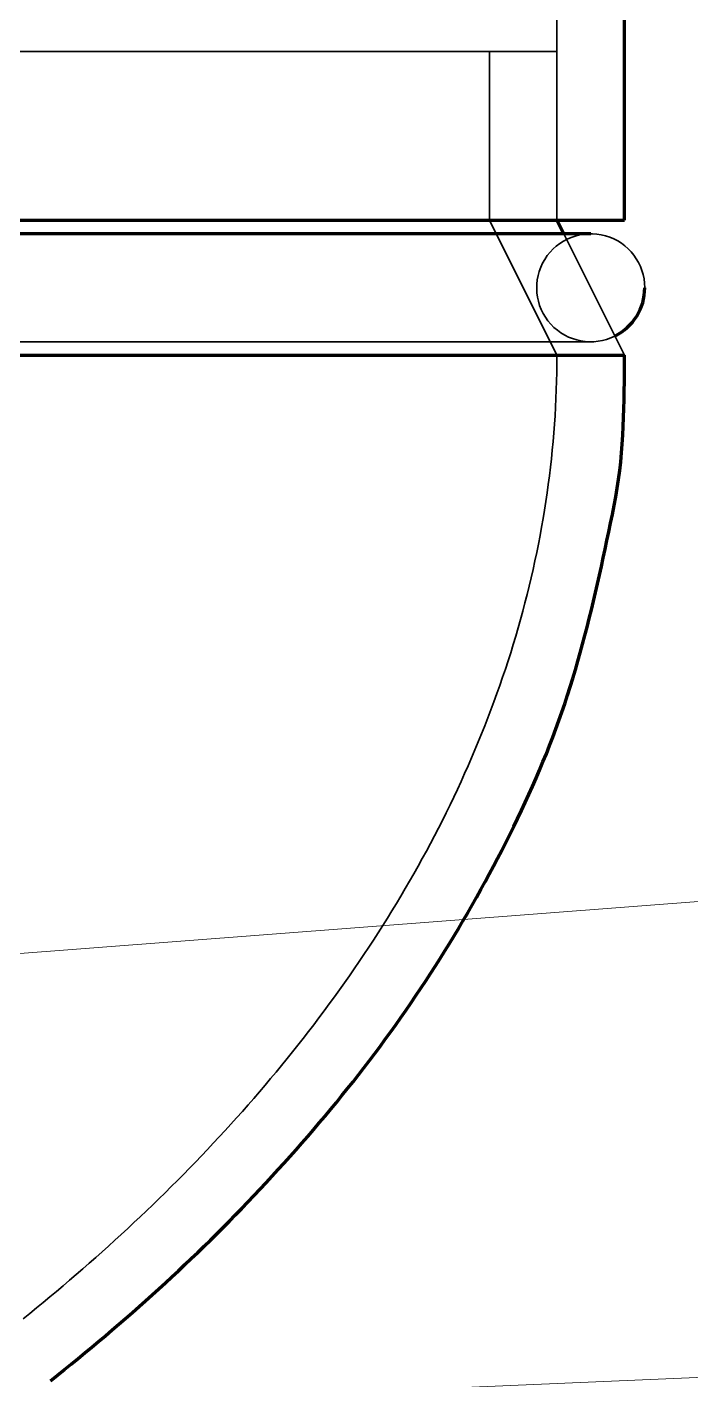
# Model space of a CAD drawing. Header units: millimetres. Extents: x 0 to 2382, y 0 to 420.
# Drawn here: x 174.8 to 179.47, y 221.34 to 230.86 of the extents above; entities that cross this region are included whole.
import ezdxf

# ---------------------------------------------------------------- set-up
doc = ezdxf.new("R2010")
doc.units = ezdxf.units.MM
doc.linetypes.add('IRAM-E-TRAZOS', pattern=[5, 4, -1])
for name, color, linetype, lineweight in [('01-VISIBLE', 7, 'CONTINUOUS', 70), ('02-OCULTA', 4, 'IRAM-E-TRAZOS', 35), ('08-FINA', 5, 'CONTINUOUS', 18)]:
    doc.layers.add(name, color=color, linetype=linetype, lineweight=lineweight)

msp = doc.modelspace()

# ---------------------------------------------------------------- linework, layer by layer
at = {"layer": '01-VISIBLE'}
for p, q in [((179, 229.5), (179, 232.4125)), ((178.5725, 229.405), (178.525, 229.5))]:
    msp.add_line(p, q, dxfattribs=at)
for points in [[(174.71, 229.5), (174.8075, 229.5), (174.905, 229.5), (175.0025, 229.5), (175.1, 229.5), (175.1975, 229.5), (175.295, 229.5), (175.3925, 229.5), (175.49, 229.5), (175.5875, 229.5), (175.685, 229.5), (175.7825, 229.5), (175.88, 229.5), (175.9775, 229.5), (176.075, 229.5), (176.1725, 229.5), (176.27, 229.5), (176.3675, 229.5), (176.465, 229.5), (176.5625, 229.5), (176.66, 229.5), (176.7575, 229.5), (176.855, 229.5), (176.9525, 229.5), (177.05, 229.5), (177.1475, 229.5), (177.245, 229.5), (177.3425, 229.5), (177.44, 229.5), (177.5375, 229.5), (177.635, 229.5), (177.7325, 229.5), (177.83, 229.5), (177.9275, 229.5), (178.025, 229.5), (178.1225, 229.5), (178.22, 229.5), (178.3175, 229.5), (178.415, 229.5), (178.5125, 229.5), (178.61, 229.5), (178.7075, 229.5), (178.805, 229.5), (178.9025, 229.5), (179, 229.5)], [(178.7625, 229.405), (178.6662, 229.405), (178.5699, 229.405), (178.4736, 229.405), (178.3773, 229.405), (178.281, 229.405), (178.1847, 229.405), (178.0884, 229.405), (177.9921, 229.405), (177.8958, 229.405), (177.7994, 229.405), (177.7031, 229.405), (177.6068, 229.405), (177.5105, 229.405), (177.4142, 229.405), (177.3179, 229.405), (177.2216, 229.405), (177.1252, 229.405), (177.0289, 229.405), (176.9326, 229.405), (176.8363, 229.405), (176.74, 229.405), (176.6437, 229.405), (176.5473, 229.405), (176.451, 229.405), (176.3547, 229.405), (176.2584, 229.405), (176.1621, 229.405), (176.0658, 229.405), (175.9694, 229.405), (175.8731, 229.405), (175.7768, 229.405), (175.6805, 229.405), (175.5842, 229.405), (175.4879, 229.405), (175.3916, 229.405), (175.2953, 229.405), (175.1989, 229.405), (175.1026, 229.405), (175.0063, 229.405), (174.91, 229.405), (174.8137, 229.405), (174.7174, 229.405)], [(178.7625, 229.405), (178.7309, 229.405), (178.6992, 229.405), (178.6675, 229.405), (178.6358, 229.405), (178.6042, 229.405), (178.5725, 229.405)], [(174.71, 228.55), (174.8075, 228.55), (174.905, 228.55), (175.0025, 228.55), (175.1, 228.55), (175.1975, 228.55), (175.295, 228.55), (175.3925, 228.55), (175.49, 228.55), (175.5875, 228.55), (175.685, 228.55), (175.7825, 228.55), (175.88, 228.55), (175.9775, 228.55), (176.075, 228.55), (176.1725, 228.55), (176.27, 228.55), (176.3675, 228.55), (176.465, 228.55), (176.5625, 228.55), (176.66, 228.55), (176.7575, 228.55), (176.855, 228.55), (176.9525, 228.55), (177.05, 228.55), (177.1475, 228.55), (177.245, 228.55), (177.3425, 228.55), (177.44, 228.55), (177.5375, 228.55), (177.635, 228.55), (177.7325, 228.55), (177.83, 228.55), (177.9275, 228.55), (178.025, 228.55), (178.1225, 228.55), (178.22, 228.55), (178.3175, 228.55), (178.415, 228.55), (178.5125, 228.55), (178.61, 228.55), (178.7075, 228.55), (178.805, 228.55), (178.9025, 228.55), (179, 228.55)], [(174.9647, 221.3377), (175.0136, 221.3765), (175.0624, 221.4156), (175.111, 221.4548), (175.1594, 221.4943), (175.2076, 221.5339), (175.2557, 221.5738), (175.3036, 221.6138), (175.3514, 221.6541), (175.3989, 221.6946), (175.4463, 221.7353), (175.4935, 221.7762), (175.5405, 221.8173), (175.5874, 221.8587), (175.634, 221.9002), (175.6805, 221.942), (175.7267, 221.9839), (175.7728, 222.0261), (175.8187, 222.0685), (175.8643, 222.1111), (175.9098, 222.154), (175.9551, 222.197), (176.0001, 222.2403), (176.045, 222.2837), (176.0896, 222.3274), (176.134, 222.3713), (176.1783, 222.4154), (176.2223, 222.4598), (176.266, 222.5043), (176.3096, 222.5491), (176.3529, 222.5941), (176.396, 222.6393), (176.4389, 222.6847), (176.4816, 222.7303), (176.524, 222.7761), (176.5662, 222.8222), (176.6081, 222.8685), (176.6498, 222.915), (176.6913, 222.9617), (176.7325, 223.0086), (176.7735, 223.0558), (176.8142, 223.1031), (176.8547, 223.1507), (176.8949, 223.1985), (176.9348, 223.2466), (176.9745, 223.2948), (177.0138, 223.3433), (177.0529, 223.392), (177.0918, 223.4409), (177.1303, 223.4901), (177.1685, 223.5395), (177.2065, 223.5891), (177.2441, 223.6389), (177.2815, 223.689), (177.3185, 223.7393), (177.3552, 223.7899), (177.3916, 223.8406), (177.4276, 223.8916), (177.4634, 223.9428), (177.4988, 223.9943), (177.5339, 224.046), (177.5686, 224.0979), (177.603, 224.15), (177.6371, 224.2024), (177.6708, 224.2549), (177.7042, 224.3077), (177.7373, 224.3607), (177.77, 224.4139), (177.8024, 224.4673), (177.8345, 224.5209), (177.8662, 224.5747), (177.8976, 224.6287), (177.9287, 224.6829), (177.9595, 224.7372), (177.9899, 224.7918), (178.02, 224.8465), (178.0497, 224.9014), (178.0791, 224.9565), (178.1082, 225.0118), (178.137, 225.0673), (178.1654, 225.1229), (178.1934, 225.1787), (178.2211, 225.2347), (178.2484, 225.2909), (178.2753, 225.3473), (178.3017, 225.4039), (178.3277, 225.4606), (178.3533, 225.5176), (178.3783, 225.5749), (178.4029, 225.6323), (178.4269, 225.6899), (178.4505, 225.7478), (178.4734, 225.8059), (178.4959, 225.8642), (178.5177, 225.9227), (178.539, 225.9814), (178.5598, 226.0403), (178.5799, 226.0994), (178.5995, 226.1587), (178.6185, 226.2182), (178.6369, 226.2779), (178.6548, 226.3378), (178.6721, 226.3978), (178.689, 226.4579), (178.7054, 226.5182), (178.7215, 226.5786), (178.7371, 226.639), (178.7524, 226.6996), (178.7673, 226.7602), (178.7819, 226.821), (178.7963, 226.8818), (178.8103, 226.9426), (178.8241, 227.0035), (178.8376, 227.0645), (178.8509, 227.1255), (178.864, 227.1866), (178.8769, 227.2477), (178.8896, 227.3089), (178.9022, 227.3701), (178.9146, 227.4313), (178.9266, 227.4926), (178.9381, 227.554), (178.9487, 227.6155), (178.9582, 227.6773), (178.9664, 227.7392), (178.9734, 227.8012), (178.9792, 227.8634), (178.984, 227.9257), (178.9879, 227.9881), (178.9911, 228.0504), (178.9936, 228.1128), (178.9956, 228.1753), (178.9971, 228.2377), (178.9982, 228.3002), (178.9991, 228.3626), (178.9996, 228.4251), (178.9999, 228.4875), (179, 228.55)]]:
    msp.add_lwpolyline(points, dxfattribs=at)
msp.add_arc((178.7625, 229.025), 0.38, -63.43495, 0, dxfattribs=at)
at = {"layer": '02-OCULTA'}
for p, q in [((178.525, 229.5), (178.525, 297.5)), ((178.05, 230.6875), (178.05, 229.5)), ((178.525, 229.5), (178.525, 230.6875)), ((178.05, 229.5), (178.525, 228.55)), ((179, 228.55), (178.5725, 229.405))]:
    msp.add_line(p, q, dxfattribs=at)
for points in [[(178.05, 230.6875), (177.9573, 230.6875), (177.8645, 230.6875), (177.7718, 230.6875), (177.679, 230.6875), (177.5863, 230.6875), (177.4935, 230.6875), (177.4008, 230.6875), (177.308, 230.6875), (177.2153, 230.6875), (177.1225, 230.6875), (177.0298, 230.6875), (176.937, 230.6875), (176.8443, 230.6875), (176.7515, 230.6875), (176.6588, 230.6875), (176.566, 230.6875), (176.4733, 230.6875), (176.3805, 230.6875), (176.2878, 230.6875), (176.195, 230.6875), (176.1023, 230.6875), (176.0095, 230.6875), (175.9168, 230.6875), (175.824, 230.6875), (175.7313, 230.6875), (175.6385, 230.6875), (175.5458, 230.6875), (175.453, 230.6875), (175.3603, 230.6875), (175.2675, 230.6875), (175.1748, 230.6875), (175.082, 230.6875), (174.9893, 230.6875), (174.8965, 230.6875), (174.8038, 230.6875), (174.711, 230.6875)], [(174.711, 230.6875), (174.8038, 230.6875), (174.8965, 230.6875), (174.9893, 230.6875), (175.082, 230.6875), (175.1748, 230.6875), (175.2675, 230.6875), (175.3603, 230.6875), (175.453, 230.6875), (175.5458, 230.6875), (175.6385, 230.6875), (175.7313, 230.6875), (175.824, 230.6875), (175.9168, 230.6875), (176.0095, 230.6875), (176.1023, 230.6875), (176.195, 230.6875), (176.2878, 230.6875), (176.3805, 230.6875), (176.4733, 230.6875), (176.566, 230.6875), (176.6588, 230.6875), (176.7515, 230.6875), (176.8443, 230.6875), (176.937, 230.6875), (177.0298, 230.6875), (177.1225, 230.6875), (177.2153, 230.6875), (177.308, 230.6875), (177.4008, 230.6875), (177.4935, 230.6875), (177.5863, 230.6875), (177.679, 230.6875), (177.7718, 230.6875), (177.8645, 230.6875), (177.9573, 230.6875), (178.05, 230.6875)], [(178.525, 230.6875), (178.4299, 230.6875), (178.3348, 230.6875), (178.2396, 230.6875), (178.1445, 230.6875), (178.0494, 230.6875), (177.9543, 230.6875), (177.8591, 230.6875), (177.764, 230.6875), (177.6689, 230.6875), (177.5738, 230.6875), (177.4786, 230.6875), (177.3835, 230.6875), (177.2884, 230.6875), (177.1933, 230.6875), (177.0981, 230.6875), (177.003, 230.6875), (176.9079, 230.6875), (176.8128, 230.6875), (176.7176, 230.6875), (176.6225, 230.6875), (176.5274, 230.6875), (176.4323, 230.6875), (176.3371, 230.6875), (176.242, 230.6875), (176.1469, 230.6875), (176.0518, 230.6875), (175.9566, 230.6875), (175.8615, 230.6875), (175.7664, 230.6875), (175.6713, 230.6875), (175.5761, 230.6875), (175.481, 230.6875), (175.3859, 230.6875), (175.2908, 230.6875), (175.1956, 230.6875), (175.1005, 230.6875), (175.0054, 230.6875), (174.9103, 230.6875), (174.8151, 230.6875), (174.72, 230.6875)], [(174.72, 230.6875), (174.8151, 230.6875), (174.9103, 230.6875), (175.0054, 230.6875), (175.1005, 230.6875), (175.1956, 230.6875), (175.2908, 230.6875), (175.3859, 230.6875), (175.481, 230.6875), (175.5761, 230.6875), (175.6713, 230.6875), (175.7664, 230.6875), (175.8615, 230.6875), (175.9566, 230.6875), (176.0518, 230.6875), (176.1469, 230.6875), (176.242, 230.6875), (176.3371, 230.6875), (176.4323, 230.6875), (176.5274, 230.6875), (176.6225, 230.6875), (176.7176, 230.6875), (176.8128, 230.6875), (176.9079, 230.6875), (177.003, 230.6875), (177.0981, 230.6875), (177.1933, 230.6875), (177.2884, 230.6875), (177.3835, 230.6875), (177.4786, 230.6875), (177.5738, 230.6875), (177.6689, 230.6875), (177.764, 230.6875), (177.8591, 230.6875), (177.9543, 230.6875), (178.0494, 230.6875), (178.1445, 230.6875), (178.2396, 230.6875), (178.3348, 230.6875), (178.4299, 230.6875), (178.525, 230.6875)], [(179, 229.5), (178.9025, 229.5), (178.805, 229.5), (178.7075, 229.5), (178.61, 229.5), (178.5125, 229.5), (178.415, 229.5), (178.3175, 229.5), (178.22, 229.5), (178.1225, 229.5), (178.025, 229.5), (177.9275, 229.5), (177.83, 229.5), (177.7325, 229.5), (177.635, 229.5), (177.5375, 229.5), (177.44, 229.5), (177.3425, 229.5), (177.245, 229.5), (177.1475, 229.5), (177.05, 229.5), (176.9525, 229.5), (176.855, 229.5), (176.7575, 229.5), (176.66, 229.5), (176.5625, 229.5), (176.465, 229.5), (176.3675, 229.5), (176.27, 229.5), (176.1725, 229.5), (176.075, 229.5), (175.9775, 229.5), (175.88, 229.5), (175.7825, 229.5), (175.685, 229.5), (175.5875, 229.5), (175.49, 229.5), (175.3925, 229.5), (175.295, 229.5), (175.1975, 229.5), (175.1, 229.5), (175.0025, 229.5), (174.905, 229.5), (174.8075, 229.5), (174.71, 229.5)], [(178.05, 229.5), (177.9573, 229.5), (177.8645, 229.5), (177.7718, 229.5), (177.679, 229.5), (177.5863, 229.5), (177.4935, 229.5), (177.4008, 229.5), (177.308, 229.5), (177.2153, 229.5), (177.1225, 229.5), (177.0298, 229.5), (176.937, 229.5), (176.8443, 229.5), (176.7515, 229.5), (176.6588, 229.5), (176.566, 229.5), (176.4733, 229.5), (176.3805, 229.5), (176.2878, 229.5), (176.195, 229.5), (176.1023, 229.5), (176.0095, 229.5), (175.9168, 229.5), (175.824, 229.5), (175.7313, 229.5), (175.6385, 229.5), (175.5458, 229.5), (175.453, 229.5), (175.3603, 229.5), (175.2675, 229.5), (175.1748, 229.5), (175.082, 229.5), (174.9893, 229.5), (174.8965, 229.5), (174.8038, 229.5), (174.711, 229.5)], [(174.711, 229.5), (174.8038, 229.5), (174.8965, 229.5), (174.9893, 229.5), (175.082, 229.5), (175.1748, 229.5), (175.2675, 229.5), (175.3603, 229.5), (175.453, 229.5), (175.5458, 229.5), (175.6385, 229.5), (175.7313, 229.5), (175.824, 229.5), (175.9168, 229.5), (176.0095, 229.5), (176.1023, 229.5), (176.195, 229.5), (176.2878, 229.5), (176.3805, 229.5), (176.4733, 229.5), (176.566, 229.5), (176.6588, 229.5), (176.7515, 229.5), (176.8443, 229.5), (176.937, 229.5), (177.0298, 229.5), (177.1225, 229.5), (177.2153, 229.5), (177.308, 229.5), (177.4008, 229.5), (177.4935, 229.5), (177.5863, 229.5), (177.679, 229.5), (177.7718, 229.5), (177.8645, 229.5), (177.9573, 229.5), (178.05, 229.5)], [(178.525, 229.5), (178.4299, 229.5), (178.3348, 229.5), (178.2396, 229.5), (178.1445, 229.5), (178.0494, 229.5), (177.9543, 229.5), (177.8591, 229.5), (177.764, 229.5), (177.6689, 229.5), (177.5738, 229.5), (177.4786, 229.5), (177.3835, 229.5), (177.2884, 229.5), (177.1933, 229.5), (177.0981, 229.5), (177.003, 229.5), (176.9079, 229.5), (176.8128, 229.5), (176.7176, 229.5), (176.6225, 229.5), (176.5274, 229.5), (176.4323, 229.5), (176.3371, 229.5), (176.242, 229.5), (176.1469, 229.5), (176.0518, 229.5), (175.9566, 229.5), (175.8615, 229.5), (175.7664, 229.5), (175.6713, 229.5), (175.5761, 229.5), (175.481, 229.5), (175.3859, 229.5), (175.2908, 229.5), (175.1956, 229.5), (175.1005, 229.5), (175.0054, 229.5), (174.9103, 229.5), (174.8151, 229.5), (174.72, 229.5)], [(174.72, 229.5), (174.8151, 229.5), (174.9103, 229.5), (175.0054, 229.5), (175.1005, 229.5), (175.1956, 229.5), (175.2908, 229.5), (175.3859, 229.5), (175.481, 229.5), (175.5761, 229.5), (175.6713, 229.5), (175.7664, 229.5), (175.8615, 229.5), (175.9566, 229.5), (176.0518, 229.5), (176.1469, 229.5), (176.242, 229.5), (176.3371, 229.5), (176.4323, 229.5), (176.5274, 229.5), (176.6225, 229.5), (176.7176, 229.5), (176.8128, 229.5), (176.9079, 229.5), (177.003, 229.5), (177.0981, 229.5), (177.1933, 229.5), (177.2884, 229.5), (177.3835, 229.5), (177.4786, 229.5), (177.5738, 229.5), (177.6689, 229.5), (177.764, 229.5), (177.8591, 229.5), (177.9543, 229.5), (178.0494, 229.5), (178.1445, 229.5), (178.2396, 229.5), (178.3348, 229.5), (178.4299, 229.5), (178.525, 229.5)], [(178.525, 229.5), (178.4299, 229.5), (178.3348, 229.5), (178.2396, 229.5), (178.1445, 229.5), (178.0494, 229.5), (177.9543, 229.5), (177.8591, 229.5), (177.764, 229.5), (177.6689, 229.5), (177.5738, 229.5), (177.4786, 229.5), (177.3835, 229.5), (177.2884, 229.5), (177.1933, 229.5), (177.0981, 229.5), (177.003, 229.5), (176.9079, 229.5), (176.8128, 229.5), (176.7176, 229.5), (176.6225, 229.5), (176.5274, 229.5), (176.4323, 229.5), (176.3371, 229.5), (176.242, 229.5), (176.1469, 229.5), (176.0518, 229.5), (175.9566, 229.5), (175.8615, 229.5), (175.7664, 229.5), (175.6713, 229.5), (175.5761, 229.5), (175.481, 229.5), (175.3859, 229.5), (175.2908, 229.5), (175.1956, 229.5), (175.1005, 229.5), (175.0054, 229.5), (174.9103, 229.5), (174.8151, 229.5), (174.72, 229.5)], [(174.72, 229.5), (174.8151, 229.5), (174.9103, 229.5), (175.0054, 229.5), (175.1005, 229.5), (175.1956, 229.5), (175.2908, 229.5), (175.3859, 229.5), (175.481, 229.5), (175.5761, 229.5), (175.6713, 229.5), (175.7664, 229.5), (175.8615, 229.5), (175.9566, 229.5), (176.0518, 229.5), (176.1469, 229.5), (176.242, 229.5), (176.3371, 229.5), (176.4323, 229.5), (176.5274, 229.5), (176.6225, 229.5), (176.7176, 229.5), (176.8128, 229.5), (176.9079, 229.5), (177.003, 229.5), (177.0981, 229.5), (177.1933, 229.5), (177.2884, 229.5), (177.3835, 229.5), (177.4786, 229.5), (177.5738, 229.5), (177.6689, 229.5), (177.764, 229.5), (177.8591, 229.5), (177.9543, 229.5), (178.0494, 229.5), (178.1445, 229.5), (178.2396, 229.5), (178.3348, 229.5), (178.4299, 229.5), (178.525, 229.5)], [(178.5725, 229.405), (178.4771, 229.405), (178.3818, 229.405), (178.2864, 229.405), (178.1911, 229.405), (178.0957, 229.405), (178.0003, 229.405), (177.905, 229.405), (177.8096, 229.405), (177.7142, 229.405), (177.6189, 229.405), (177.5235, 229.405), (177.4282, 229.405), (177.3328, 229.405), (177.2374, 229.405), (177.1421, 229.405), (177.0467, 229.405), (176.9513, 229.405), (176.856, 229.405), (176.7606, 229.405), (176.6653, 229.405), (176.5699, 229.405), (176.4745, 229.405), (176.3792, 229.405), (176.2838, 229.405), (176.1884, 229.405), (176.0931, 229.405), (175.9977, 229.405), (175.9024, 229.405), (175.807, 229.405), (175.7116, 229.405), (175.6163, 229.405), (175.5209, 229.405), (175.4255, 229.405), (175.3302, 229.405), (175.2348, 229.405), (175.1395, 229.405), (175.0441, 229.405), (174.9487, 229.405), (174.8534, 229.405), (174.758, 229.405)], [(174.7174, 228.645), (174.8137, 228.645), (174.91, 228.645), (175.0063, 228.645), (175.1026, 228.645), (175.1989, 228.645), (175.2953, 228.645), (175.3916, 228.645), (175.4879, 228.645), (175.5842, 228.645), (175.6805, 228.645), (175.7768, 228.645), (175.8731, 228.645), (175.9694, 228.645), (176.0658, 228.645), (176.1621, 228.645), (176.2584, 228.645), (176.3547, 228.645), (176.451, 228.645), (176.5473, 228.645), (176.6436, 228.645), (176.7399, 228.645), (176.8363, 228.645), (176.9326, 228.645), (177.0289, 228.645), (177.1252, 228.645), (177.2215, 228.645), (177.3178, 228.645), (177.4141, 228.645), (177.5104, 228.645), (177.6068, 228.645), (177.7031, 228.645), (177.7994, 228.645), (177.8957, 228.645), (177.992, 228.645), (178.0883, 228.645), (178.1846, 228.645), (178.2809, 228.645), (178.3773, 228.645), (178.4736, 228.645), (178.5699, 228.645), (178.6662, 228.645), (178.7625, 228.645)], [(174.7174, 228.645), (174.8137, 228.645), (174.91, 228.645), (175.0063, 228.645), (175.1026, 228.645), (175.1989, 228.645), (175.2953, 228.645), (175.3916, 228.645), (175.4879, 228.645), (175.5842, 228.645), (175.6805, 228.645), (175.7768, 228.645), (175.8731, 228.645), (175.9694, 228.645), (176.0658, 228.645), (176.1621, 228.645), (176.2584, 228.645), (176.3547, 228.645), (176.451, 228.645), (176.5473, 228.645), (176.6436, 228.645), (176.7399, 228.645), (176.8363, 228.645), (176.9326, 228.645), (177.0289, 228.645), (177.1252, 228.645), (177.2215, 228.645), (177.3178, 228.645), (177.4141, 228.645), (177.5104, 228.645), (177.6068, 228.645), (177.7031, 228.645), (177.7994, 228.645), (177.8957, 228.645), (177.992, 228.645), (178.0883, 228.645), (178.1846, 228.645), (178.2809, 228.645), (178.3773, 228.645), (178.4736, 228.645), (178.5699, 228.645), (178.6662, 228.645), (178.7625, 228.645)], [(179, 228.55), (178.9025, 228.55), (178.805, 228.55), (178.7075, 228.55), (178.61, 228.55), (178.5125, 228.55), (178.415, 228.55), (178.3175, 228.55), (178.22, 228.55), (178.1225, 228.55), (178.025, 228.55), (177.9275, 228.55), (177.83, 228.55), (177.7325, 228.55), (177.635, 228.55), (177.5375, 228.55), (177.44, 228.55), (177.3425, 228.55), (177.245, 228.55), (177.1475, 228.55), (177.05, 228.55), (176.9525, 228.55), (176.855, 228.55), (176.7575, 228.55), (176.66, 228.55), (176.5625, 228.55), (176.465, 228.55), (176.3675, 228.55), (176.27, 228.55), (176.1725, 228.55), (176.075, 228.55), (175.9775, 228.55), (175.88, 228.55), (175.7825, 228.55), (175.685, 228.55), (175.5875, 228.55), (175.49, 228.55), (175.3925, 228.55), (175.295, 228.55), (175.1975, 228.55), (175.1, 228.55), (175.0025, 228.55), (174.905, 228.55), (174.8075, 228.55), (174.71, 228.55)], [(178.525, 228.55), (178.4299, 228.55), (178.3348, 228.55), (178.2396, 228.55), (178.1445, 228.55), (178.0494, 228.55), (177.9543, 228.55), (177.8591, 228.55), (177.764, 228.55), (177.6689, 228.55), (177.5738, 228.55), (177.4786, 228.55), (177.3835, 228.55), (177.2884, 228.55), (177.1933, 228.55), (177.0981, 228.55), (177.003, 228.55), (176.9079, 228.55), (176.8128, 228.55), (176.7176, 228.55), (176.6225, 228.55), (176.5274, 228.55), (176.4323, 228.55), (176.3371, 228.55), (176.242, 228.55), (176.1469, 228.55), (176.0518, 228.55), (175.9566, 228.55), (175.8615, 228.55), (175.7664, 228.55), (175.6713, 228.55), (175.5761, 228.55), (175.481, 228.55), (175.3859, 228.55), (175.2908, 228.55), (175.1956, 228.55), (175.1005, 228.55), (175.0054, 228.55), (174.9103, 228.55), (174.8151, 228.55), (174.72, 228.55)], [(174.72, 228.55), (174.8151, 228.55), (174.9103, 228.55), (175.0054, 228.55), (175.1005, 228.55), (175.1956, 228.55), (175.2908, 228.55), (175.3859, 228.55), (175.481, 228.55), (175.5761, 228.55), (175.6713, 228.55), (175.7664, 228.55), (175.8615, 228.55), (175.9566, 228.55), (176.0518, 228.55), (176.1469, 228.55), (176.242, 228.55), (176.3371, 228.55), (176.4323, 228.55), (176.5274, 228.55), (176.6225, 228.55), (176.7176, 228.55), (176.8128, 228.55), (176.9079, 228.55), (177.003, 228.55), (177.0981, 228.55), (177.1933, 228.55), (177.2884, 228.55), (177.3835, 228.55), (177.4786, 228.55), (177.5738, 228.55), (177.6689, 228.55), (177.764, 228.55), (177.8591, 228.55), (177.9543, 228.55), (178.0494, 228.55), (178.1445, 228.55), (178.2396, 228.55), (178.3348, 228.55), (178.4299, 228.55), (178.525, 228.55)], [(178.525, 228.55), (178.5247, 228.4893), (178.5239, 228.4286), (178.5226, 228.3679), (178.5207, 228.3072), (178.5183, 228.2465), (178.5153, 228.1859), (178.5118, 228.1253), (178.5078, 228.0647), (178.5032, 228.0041), (178.498, 227.9436), (178.4924, 227.8832), (178.4861, 227.8228), (178.4794, 227.7624), (178.4721, 227.7022), (178.4643, 227.6419), (178.4559, 227.5818), (178.447, 227.5217), (178.4376, 227.4618), (178.4277, 227.4019), (178.4172, 227.3421), (178.4062, 227.2823), (178.3947, 227.2227), (178.3827, 227.1632), (178.3702, 227.1038), (178.3572, 227.0445), (178.3437, 226.9853), (178.3296, 226.9262), (178.3151, 226.8673), (178.3001, 226.8084), (178.2846, 226.7497), (178.2687, 226.6911), (178.2522, 226.6327), (178.2353, 226.5744), (178.2178, 226.5162), (178.1999, 226.4582), (178.1815, 226.4003), (178.1627, 226.3426), (178.1434, 226.2851), (178.1236, 226.2277), (178.1033, 226.1704), (178.0826, 226.1133), (178.0615, 226.0564), (178.0399, 225.9997), (178.0178, 225.9431), (177.9953, 225.8867), (177.9724, 225.8305), (177.949, 225.7745), (177.9252, 225.7186), (177.9009, 225.6629), (177.8763, 225.6075), (177.8512, 225.5522), (177.8257, 225.497), (177.7999, 225.4421), (177.7736, 225.3874), (177.7469, 225.3329), (177.7198, 225.2785), (177.6923, 225.2244), (177.6644, 225.1705), (177.6361, 225.1167), (177.6075, 225.0632), (177.5784, 225.0099), (177.549, 224.9567), (177.5193, 224.9038), (177.4891, 224.8511), (177.4587, 224.7986), (177.4278, 224.7463), (177.3966, 224.6942), (177.365, 224.6423), (177.3331, 224.5907), (177.3009, 224.5392), (177.2683, 224.488), (177.2354, 224.437), (177.2021, 224.3862), (177.1686, 224.3356), (177.1347, 224.2852), (177.1005, 224.2351), (177.0659, 224.1851), (177.0311, 224.1354), (176.9959, 224.0859), (176.9604, 224.0366), (176.9247, 223.9876), (176.8886, 223.9387), (176.8522, 223.8901), (176.8156, 223.8417), (176.7786, 223.7935), (176.7414, 223.7455), (176.7039, 223.6978), (176.6661, 223.6503), (176.6281, 223.603), (176.5897, 223.5559), (176.5511, 223.509), (176.5122, 223.4624), (176.4731, 223.4159), (176.4337, 223.3697), (176.3941, 223.3237), (176.3542, 223.278), (176.314, 223.2324), (176.2736, 223.1871), (176.233, 223.142), (176.1921, 223.0971), (176.151, 223.0524), (176.1097, 223.0079), (176.0681, 222.9637), (176.0263, 222.9197), (175.9842, 222.8759), (175.942, 222.8323), (175.8995, 222.7889), (175.8568, 222.7457), (175.8138, 222.7028), (175.7707, 222.6601), (175.7274, 222.6175), (175.6838, 222.5752), (175.6401, 222.5331), (175.5961, 222.4913), (175.5519, 222.4496), (175.5076, 222.4081), (175.463, 222.3669), (175.4183, 222.3259), (175.3733, 222.285), (175.3282, 222.2444), (175.2829, 222.204), (175.2374, 222.1638), (175.1917, 222.1238), (175.1458, 222.084), (175.0998, 222.0445), (175.0535, 222.0051), (175.0072, 221.9659), (174.9606, 221.9269), (174.9139, 221.8882), (174.8669, 221.8496), (174.8199, 221.8113), (174.7726, 221.7731)]]:
    msp.add_lwpolyline(points, dxfattribs=at)
msp.add_arc((178.7625, 229.025), 0.38, 0, -63.43495, dxfattribs=at)
at = {"layer": '08-FINA'}
for p, q in [((212.0117, 227.1948), (166.325, 223.6987)), ((202.0037, 222.3281), (159.5, 220.5))]:
    msp.add_line(p, q, dxfattribs=at)

doc.saveas('drawing.dxf')
